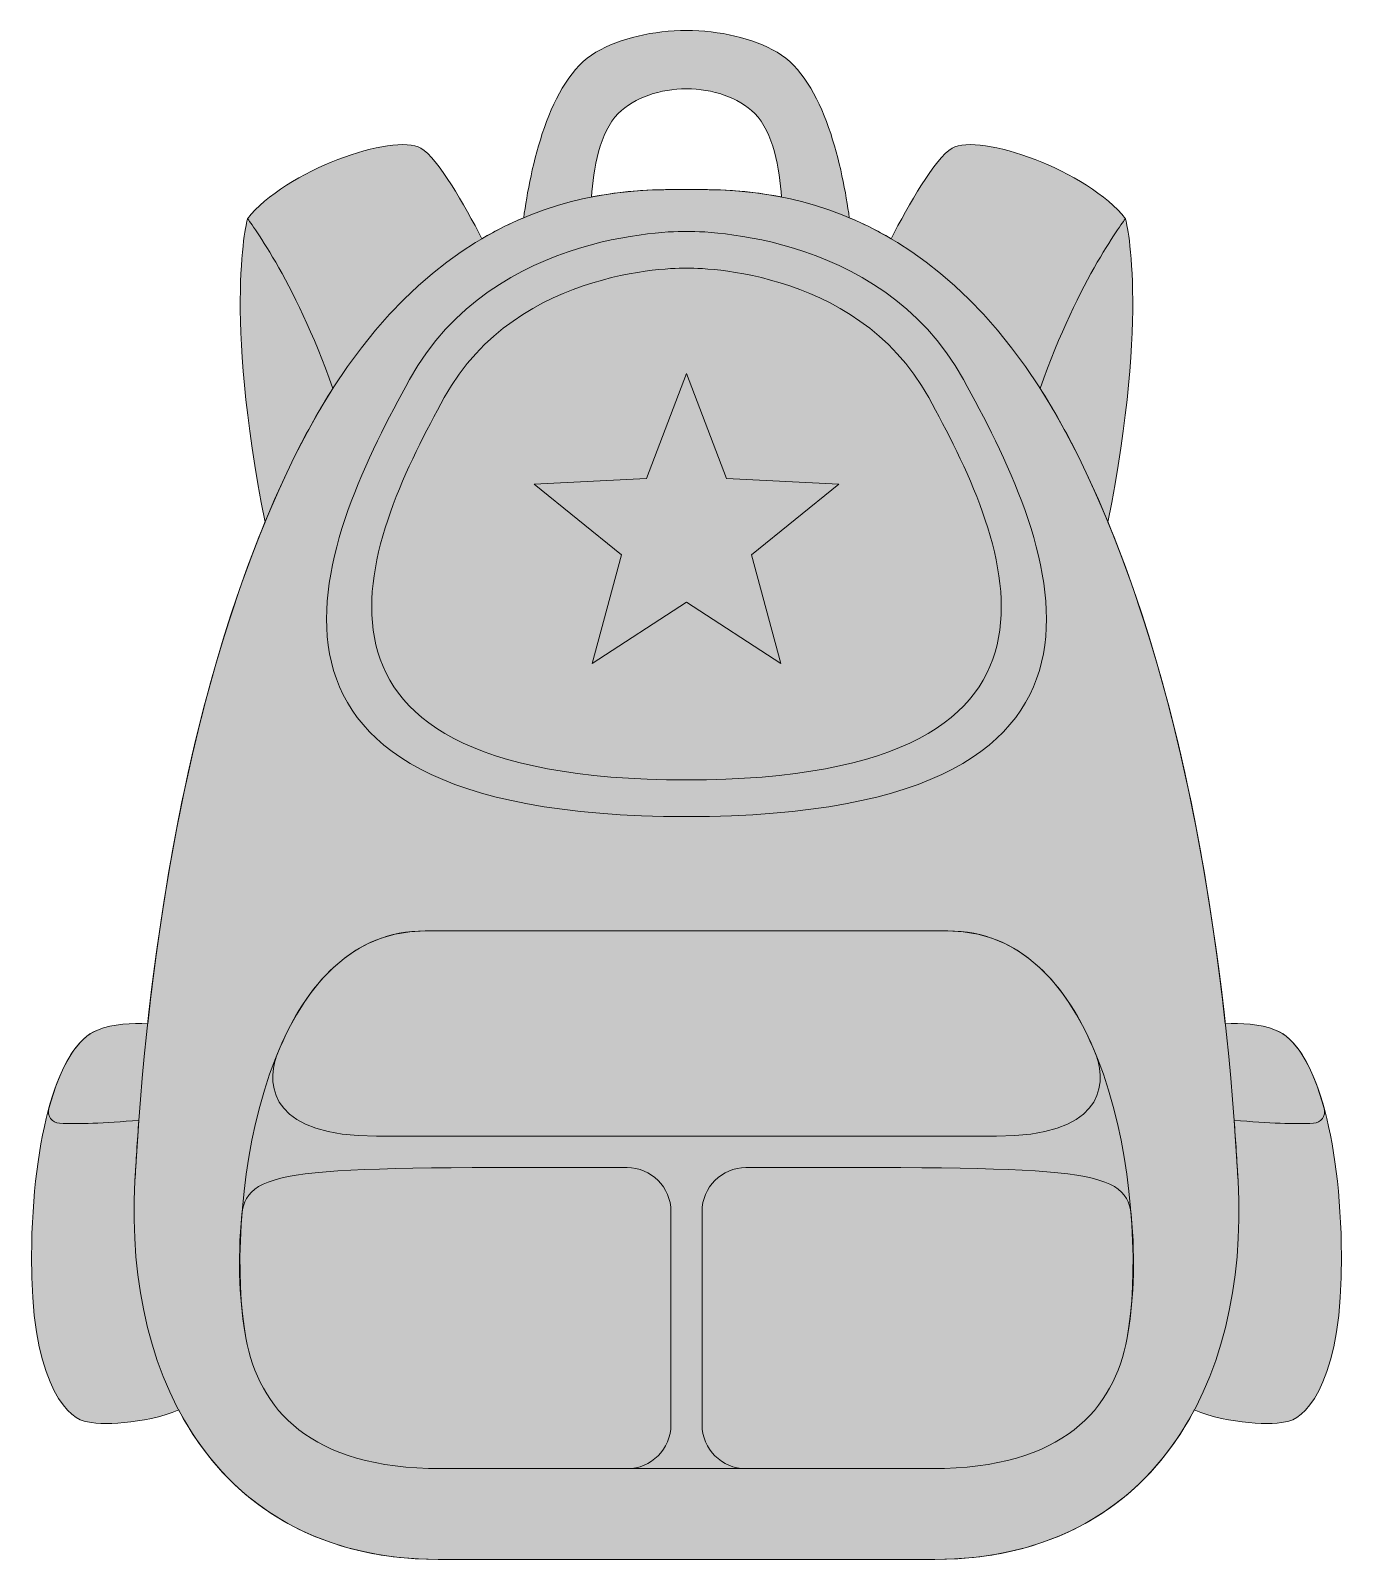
# Model space of a CAD drawing. Header units: inches. Extents: x 0.33 to 3.67, y -3.95 to -0.05.
import ezdxf

# ---------------------------------------------------------------- set-up
doc = ezdxf.new("R2010")
doc.units = ezdxf.units.IN
doc.header["$MEASUREMENT"] = 0
doc.layers.add('Backpack', color=7, linetype='Continuous', lineweight=0)

msp = doc.modelspace()

# ---------------------------------------------------------------- hatches: boundary and pattern name
at = {"layer": 'Backpack', "true_color": 0x9b683a, "transparency": 33554687}
h = msp.add_hatch(color=25, dxfattribs=at)
h.dxf.hatch_style = 2
edge = h.paths.add_edge_path()
edge.add_spline(control_points=[(2, -0.4567), (1.9481, -0.4567), (1.8621, -0.455), (1.7579, -0.4756), (1.7628, -0.4048), (1.7785, -0.31), (1.826, -0.2625), (1.8677, -0.2208), (1.9339, -0.1999), (2, -0.1999), (2.0661, -0.1999), (2.1323, -0.2208), (2.174, -0.2625), (2.2215, -0.31), (2.2372, -0.4048), (2.2421, -0.4756), (2.1379, -0.455), (2.0519, -0.4567), (2, -0.4567)], knot_values=[0, 0, 0, 0, 1, 1, 1, 2, 2, 2, 3, 3, 3, 4, 4, 4, 5, 5, 5, 6, 6, 6, 6], degree=3, periodic=0)
edge = h.paths.add_edge_path()
edge.add_spline(control_points=[(3.5025, -2.6006), (3.4612, -2.5845), (3.4144, -2.582), (3.374, -2.5844), (3.3296, -2.1759), (3.2425, -1.7112), (3.0748, -1.3049), (3.1829, -0.7629), (3.1196, -0.5311), (3.1196, -0.5311), (3.0244, -0.4088), (2.7471, -0.3105), (2.6776, -0.3512), (2.6336, -0.377), (2.5658, -0.497), (2.5218, -0.582), (2.4857, -0.5608), (2.45, -0.5431), (2.4152, -0.5285), (2.3988, -0.4079), (2.3521, -0.1765), (2.2315, -0.1066), (2.1677, -0.0696), (2.0839, -0.0511), (2, -0.0511), (1.9161, -0.0511), (1.8323, -0.0696), (1.7685, -0.1066), (1.6479, -0.1765), (1.6012, -0.4079), (1.5848, -0.5285), (1.55, -0.5431), (1.5143, -0.5608), (1.4782, -0.582), (1.4342, -0.497), (1.3664, -0.377), (1.3224, -0.3512), (1.2529, -0.3105), (0.9756, -0.4088), (0.8804, -0.5311), (0.8804, -0.5311), (0.8171, -0.7629), (0.9252, -1.3049), (0.7575, -1.7112), (0.6704, -2.1759), (0.626, -2.5844), (0.5856, -2.582), (0.5388, -2.5845), (0.4975, -2.6006), (0.3992, -2.639), (0.332, -2.8668), (0.3296, -3.1762), (0.3272, -3.4855), (0.4136, -3.5838), (0.4639, -3.5982), (0.5046, -3.6098), (0.6158, -3.6058), (0.705, -3.5696), (0.8273, -3.8005), (1.0478, -3.9507), (1.3667, -3.9507), (1.3667, -3.9507), (2.6333, -3.9507), (2.6333, -3.9507), (2.9522, -3.9507), (3.1727, -3.8005), (3.295, -3.5696), (3.3842, -3.6058), (3.4954, -3.6098), (3.5361, -3.5982), (3.5864, -3.5838), (3.6728, -3.4855), (3.6704, -3.1762), (3.668, -2.8668), (3.6008, -2.639), (3.5025, -2.6006)], knot_values=[0, 0, 0, 0, 1, 1, 1, 2, 2, 2, 3, 3, 3, 4, 4, 4, 5, 5, 5, 6, 6, 6, 7, 7, 7, 8, 8, 8, 9, 9, 9, 10, 10, 10, 11, 11, 11, 12, 12, 12, 13, 13, 13, 14, 14, 14, 15, 15, 15, 16, 16, 16, 17, 17, 17, 18, 18, 18, 19, 19, 19, 20, 20, 20, 21, 21, 21, 22, 22, 22, 23, 23, 23, 24, 24, 24, 25, 25, 25, 25], degree=3, periodic=0)
at = {"layer": 'Backpack', "true_color": 0xc4884a, "transparency": 33554687}
h = msp.add_hatch(color=23, dxfattribs=at)
h.dxf.hatch_style = 2
edge = h.paths.add_edge_path()
edge.add_spline(control_points=[(2, -0.4567), (1.9481, -0.4567), (1.8621, -0.455), (1.7579, -0.4756), (1.7628, -0.4048), (1.7785, -0.31), (1.826, -0.2625), (1.8677, -0.2208), (1.9339, -0.1999), (2, -0.1999), (2.0661, -0.1999), (2.1323, -0.2208), (2.174, -0.2625), (2.2215, -0.31), (2.2372, -0.4048), (2.2421, -0.4756), (2.1379, -0.455), (2.0519, -0.4567), (2, -0.4567)], knot_values=[0, 0, 0, 0, 1, 1, 1, 2, 2, 2, 3, 3, 3, 4, 4, 4, 5, 5, 5, 6, 6, 6, 6], degree=3, periodic=0)
edge = h.paths.add_edge_path()
edge.add_spline(control_points=[(2, -0.0511), (1.9161, -0.0511), (1.8323, -0.0696), (1.7685, -0.1066), (1.6479, -0.1765), (1.6012, -0.4079), (1.5848, -0.5285), (1.55, -0.5431), (1.5143, -0.5608), (1.4782, -0.582), (1.4342, -0.497), (1.3664, -0.377), (1.3224, -0.3512), (1.2529, -0.3105), (0.9756, -0.4088), (0.8804, -0.5311), (0.8804, -0.5311), (0.9995, -0.6828), (1.0982, -0.9637), (1.0647, -1.0161), (1.032, -1.0739), (1.0006, -1.1376), (0.7828, -1.5797), (0.6767, -2.1186), (0.626, -2.5844), (0.5856, -2.582), (0.5388, -2.5845), (0.4975, -2.6006), (0.4461, -2.6207), (0.4032, -2.6926), (0.3737, -2.8009), (0.3686, -2.8193), (0.3822, -2.8378), (0.4013, -2.8384), (0.4482, -2.8402), (0.5134, -2.8387), (0.6034, -2.8305), (0.5994, -2.8838), (0.5961, -2.9355), (0.5934, -2.9853), (0.5646, -3.5143), (0.823, -3.9507), (1.3667, -3.9507), (1.3667, -3.9507), (2.6333, -3.9507), (2.6333, -3.9507), (3.177, -3.9507), (3.4354, -3.5143), (3.4066, -2.9853), (3.4039, -2.9355), (3.4006, -2.8838), (3.3966, -2.8305), (3.4866, -2.8387), (3.5518, -2.8402), (3.5987, -2.8384), (3.6178, -2.8378), (3.6314, -2.8193), (3.6263, -2.8009), (3.5968, -2.6926), (3.5539, -2.6207), (3.5025, -2.6006), (3.4612, -2.5845), (3.4144, -2.582), (3.374, -2.5844), (3.3233, -2.1186), (3.2172, -1.5797), (2.9994, -1.1376), (2.968, -1.0739), (2.9353, -1.0161), (2.9018, -0.9637), (3.0005, -0.6828), (3.1196, -0.5311), (3.1196, -0.5311), (3.0244, -0.4088), (2.7471, -0.3105), (2.6776, -0.3512), (2.6336, -0.377), (2.5658, -0.497), (2.5218, -0.582), (2.4857, -0.5608), (2.45, -0.5431), (2.4152, -0.5285), (2.3988, -0.4079), (2.3521, -0.1765), (2.2315, -0.1066), (2.1677, -0.0696), (2.0839, -0.0511), (2, -0.0511)], knot_values=[0, 0, 0, 0, 1, 1, 1, 2, 2, 2, 3, 3, 3, 4, 4, 4, 5, 5, 5, 6, 6, 6, 7, 7, 7, 8, 8, 8, 9, 9, 9, 10, 10, 10, 11, 11, 11, 12, 12, 12, 13, 13, 13, 14, 14, 14, 15, 15, 15, 16, 16, 16, 17, 17, 17, 18, 18, 18, 19, 19, 19, 20, 20, 20, 21, 21, 21, 22, 22, 22, 23, 23, 23, 24, 24, 24, 25, 25, 25, 26, 26, 26, 27, 27, 27, 28, 28, 28, 29, 29, 29, 29], degree=3, periodic=0)
at = {"layer": 'Backpack', "true_color": 0x223338, "transparency": 33554687}
h = msp.add_hatch(color=250, dxfattribs=at)
h.dxf.hatch_style = 2
edge = h.paths.add_edge_path()
edge.add_spline(control_points=[(2, -0.4567), (1.838, -0.4567), (1.3444, -0.4398), (1.0006, -1.1376), (0.7164, -1.7144), (0.6222, -2.4563), (0.5934, -2.9853), (0.5646, -3.5143), (0.823, -3.9507), (1.3667, -3.9507), (1.3667, -3.9507), (2.6333, -3.9507), (2.6333, -3.9507), (3.177, -3.9507), (3.4354, -3.5143), (3.4066, -2.9853), (3.3778, -2.4563), (3.2836, -1.7144), (2.9994, -1.1376), (2.6556, -0.4398), (2.162, -0.4567), (2, -0.4567)], knot_values=[0, 0, 0, 0, 1, 1, 1, 2, 2, 2, 3, 3, 3, 4, 4, 4, 5, 5, 5, 6, 6, 6, 7, 7, 7, 7], degree=3, periodic=0)
at = {"layer": 'Backpack', "true_color": 0x9b683a, "transparency": 33554687}
h = msp.add_hatch(color=25, dxfattribs=at)
h.dxf.hatch_style = 2
edge = h.paths.add_edge_path()
edge.add_spline(control_points=[(2.6668, -2.3476), (2.6668, -2.3476), (1.3332, -2.3476), (1.3332, -2.3476), (0.905, -2.3476), (0.821, -3.0847), (0.8764, -3.3859), (0.9096, -3.5662), (1.0383, -3.7192), (1.3728, -3.7192), (1.3728, -3.7192), (2.6272, -3.7192), (2.6272, -3.7192), (2.9617, -3.7192), (3.0904, -3.5662), (3.1236, -3.3859), (3.179, -3.0847), (3.095, -2.3476), (2.6668, -2.3476)], knot_values=[0, 0, 0, 0, 1, 1, 1, 2, 2, 2, 3, 3, 3, 4, 4, 4, 5, 5, 5, 6, 6, 6, 6], degree=3, periodic=0)
edge = h.paths.add_edge_path()
edge.add_spline(control_points=[(1.2937, -0.9411), (1.5073, -0.5517), (2, -0.5634), (2, -0.5634), (2, -0.5634), (2.4927, -0.5517), (2.7063, -0.9411), (2.9142, -1.3201), (3.2774, -2.0559), (2, -2.0559), (0.7226, -2.0559), (1.0858, -1.3201), (1.2937, -0.9411)], knot_values=[0, 0, 0, 0, 1, 1, 1, 2, 2, 2, 3, 3, 3, 4, 4, 4, 4], degree=3, periodic=0)
at = {"layer": 'Backpack', "true_color": 0xc4884a, "transparency": 33554687}
h = msp.add_hatch(color=23, dxfattribs=at)
h.dxf.hatch_style = 2
edge = h.paths.add_edge_path()
edge.add_spline(control_points=[(3.1236, -3.3859), (3.0904, -3.5662), (2.9617, -3.7192), (2.6272, -3.7192), (2.6272, -3.7192), (2.1517, -3.7192), (2.1517, -3.7192), (2.0898, -3.7192), (2.0397, -3.6691), (2.0397, -3.6072), (2.0397, -3.6072), (2.0397, -3.0633), (2.0397, -3.0633), (2.0397, -3.0014), (2.0898, -2.9513), (2.1517, -2.9512), (2.9746, -2.9506), (3.122, -2.9477), (3.134, -3.0702), (3.1459, -3.1916), (3.1386, -3.3047), (3.1236, -3.3859)], knot_values=[0, 0, 0, 0, 1, 1, 1, 2, 2, 2, 3, 3, 3, 4, 4, 4, 5, 5, 5, 6, 6, 6, 7, 7, 7, 7], degree=3, periodic=0)
edge = h.paths.add_edge_path()
edge.add_spline(control_points=[(1.9603, -3.0633), (1.9603, -3.0633), (1.9603, -3.6072), (1.9603, -3.6072), (1.9603, -3.6691), (1.9102, -3.7192), (1.8483, -3.7192), (1.8483, -3.7192), (1.3728, -3.7192), (1.3728, -3.7192), (1.0383, -3.7192), (0.9096, -3.5662), (0.8764, -3.3859), (0.8614, -3.3047), (0.8541, -3.1916), (0.866, -3.0702), (0.878, -2.9477), (1.0254, -2.9506), (1.8483, -2.9512), (1.9102, -2.9513), (1.9603, -3.0014), (1.9603, -3.0633)], knot_values=[0, 0, 0, 0, 1, 1, 1, 2, 2, 2, 3, 3, 3, 4, 4, 4, 5, 5, 5, 6, 6, 6, 7, 7, 7, 7], degree=3, periodic=0)
edge = h.paths.add_edge_path()
edge.add_spline(control_points=[(2.7909, -2.871), (2.7909, -2.871), (1.2091, -2.871), (1.2091, -2.871), (0.9483, -2.871), (0.9245, -2.7502), (0.9555, -2.6642), (0.956, -2.6629), (0.9562, -2.6616), (0.9567, -2.6604), (1.0299, -2.4825), (1.1501, -2.3476), (1.3332, -2.3476), (1.3332, -2.3476), (2.6668, -2.3476), (2.6668, -2.3476), (2.8499, -2.3476), (2.9701, -2.4825), (3.0433, -2.6604), (3.0438, -2.6616), (3.044, -2.6629), (3.0445, -2.6642), (3.0755, -2.7502), (3.0517, -2.871), (2.7909, -2.871)], knot_values=[0, 0, 0, 0, 1, 1, 1, 2, 2, 2, 3, 3, 3, 4, 4, 4, 5, 5, 5, 6, 6, 6, 7, 7, 7, 8, 8, 8, 8], degree=3, periodic=0)
edge = h.paths.add_edge_path()
edge.add_spline(control_points=[(1.8976, -1.1937), (1.8976, -1.1937), (2, -0.9259), (2, -0.9259), (2, -0.9259), (2.1024, -1.1937), (2.1024, -1.1937), (2.1024, -1.1937), (2.3887, -1.2084), (2.3887, -1.2084), (2.3887, -1.2084), (2.1657, -1.3885), (2.1657, -1.3885), (2.1657, -1.3885), (2.2402, -1.6653), (2.2402, -1.6653), (2.2402, -1.6653), (2, -1.5089), (2, -1.5089), (2, -1.5089), (1.7598, -1.6653), (1.7598, -1.6653), (1.7598, -1.6653), (1.8343, -1.3885), (1.8343, -1.3885), (1.8343, -1.3885), (1.6113, -1.2084), (1.6113, -1.2084), (1.6113, -1.2084), (1.8976, -1.1937), (1.8976, -1.1937)], knot_values=[0, 0, 0, 0, 1, 1, 1, 2, 2, 2, 3, 3, 3, 4, 4, 4, 5, 5, 5, 6, 6, 6, 7, 7, 7, 8, 8, 8, 9, 9, 9, 10, 10, 10, 10], degree=3, periodic=0)
edge = h.paths.add_edge_path()
edge.add_spline(control_points=[(2, -1.9624), (3.1172, -1.9624), (2.7996, -1.3188), (2.6178, -0.9874), (2.431, -0.6468), (2, -0.657), (2, -0.657), (2, -0.657), (1.569, -0.6468), (1.3822, -0.9874), (1.2004, -1.3188), (0.8828, -1.9624), (2, -1.9624)], knot_values=[0, 0, 0, 0, 1, 1, 1, 2, 2, 2, 3, 3, 3, 4, 4, 4, 4], degree=3, periodic=0)

# ---------------------------------------------------------------- linework, layer by layer
at = {"layer": 'Backpack'}
for points, knots in [([(3.5025, -2.6006), (3.4612, -2.5845), (3.4144, -2.582), (3.374, -2.5844), (3.3296, -2.1759), (3.2425, -1.7112), (3.0748, -1.3049), (3.1829, -0.7629), (3.1196, -0.5311), (3.1196, -0.5311), (3.0244, -0.4088), (2.7471, -0.3105), (2.6776, -0.3512), (2.6336, -0.377), (2.5658, -0.497), (2.5218, -0.582), (2.4857, -0.5608), (2.45, -0.5431), (2.4152, -0.5285), (2.3988, -0.4079), (2.3521, -0.1765), (2.2315, -0.1066), (2.1677, -0.0696), (2.0839, -0.0511), (2, -0.0511), (1.9161, -0.0511), (1.8323, -0.0696), (1.7685, -0.1066), (1.6479, -0.1765), (1.6012, -0.4079), (1.5848, -0.5285), (1.55, -0.5431), (1.5143, -0.5608), (1.4782, -0.582), (1.4342, -0.497), (1.3664, -0.377), (1.3224, -0.3512), (1.2529, -0.3105), (0.9756, -0.4088), (0.8804, -0.5311), (0.8804, -0.5311), (0.8171, -0.7629), (0.9252, -1.3049), (0.7575, -1.7112), (0.6704, -2.1759), (0.626, -2.5844), (0.5856, -2.582), (0.5388, -2.5845), (0.4975, -2.6006), (0.3992, -2.639), (0.332, -2.8668), (0.3296, -3.1762), (0.3272, -3.4855), (0.4136, -3.5838), (0.4639, -3.5982), (0.5046, -3.6098), (0.6158, -3.6058), (0.705, -3.5696), (0.8273, -3.8005), (1.0478, -3.9507), (1.3667, -3.9507), (1.3667, -3.9507), (2.6333, -3.9507), (2.6333, -3.9507), (2.9522, -3.9507), (3.1727, -3.8005), (3.295, -3.5696), (3.3842, -3.6058), (3.4954, -3.6098), (3.5361, -3.5982), (3.5864, -3.5838), (3.6728, -3.4855), (3.6704, -3.1762), (3.668, -2.8668), (3.6008, -2.639), (3.5025, -2.6006)], [0, 0, 0, 0, 1, 1, 1, 2, 2, 2, 3, 3, 3, 4, 4, 4, 5, 5, 5, 6, 6, 6, 7, 7, 7, 8, 8, 8, 9, 9, 9, 10, 10, 10, 11, 11, 11, 12, 12, 12, 13, 13, 13, 14, 14, 14, 15, 15, 15, 16, 16, 16, 17, 17, 17, 18, 18, 18, 19, 19, 19, 20, 20, 20, 21, 21, 21, 22, 22, 22, 23, 23, 23, 24, 24, 24, 25, 25, 25, 25]), ([(2, -0.0511), (1.9161, -0.0511), (1.8323, -0.0696), (1.7685, -0.1066), (1.6479, -0.1765), (1.6012, -0.4079), (1.5848, -0.5285), (1.55, -0.5431), (1.5143, -0.5608), (1.4782, -0.582), (1.4342, -0.497), (1.3664, -0.377), (1.3224, -0.3512), (1.2529, -0.3105), (0.9756, -0.4088), (0.8804, -0.5311), (0.8804, -0.5311), (0.9995, -0.6828), (1.0982, -0.9637), (1.0647, -1.0161), (1.032, -1.0739), (1.0006, -1.1376), (0.7828, -1.5797), (0.6767, -2.1186), (0.626, -2.5844), (0.5856, -2.582), (0.5388, -2.5845), (0.4975, -2.6006), (0.4461, -2.6207), (0.4032, -2.6926), (0.3737, -2.8009), (0.3686, -2.8193), (0.3822, -2.8378), (0.4013, -2.8384), (0.4482, -2.8402), (0.5134, -2.8387), (0.6034, -2.8305), (0.5994, -2.8838), (0.5961, -2.9355), (0.5934, -2.9853), (0.5646, -3.5143), (0.823, -3.9507), (1.3667, -3.9507), (1.3667, -3.9507), (2.6333, -3.9507), (2.6333, -3.9507), (3.177, -3.9507), (3.4354, -3.5143), (3.4066, -2.9853), (3.4039, -2.9355), (3.4006, -2.8838), (3.3966, -2.8305), (3.4866, -2.8387), (3.5518, -2.8402), (3.5987, -2.8384), (3.6178, -2.8378), (3.6314, -2.8193), (3.6263, -2.8009), (3.5968, -2.6926), (3.5539, -2.6207), (3.5025, -2.6006), (3.4612, -2.5845), (3.4144, -2.582), (3.374, -2.5844), (3.3233, -2.1186), (3.2172, -1.5797), (2.9994, -1.1376), (2.968, -1.0739), (2.9353, -1.0161), (2.9018, -0.9637), (3.0005, -0.6828), (3.1196, -0.5311), (3.1196, -0.5311), (3.0244, -0.4088), (2.7471, -0.3105), (2.6776, -0.3512), (2.6336, -0.377), (2.5658, -0.497), (2.5218, -0.582), (2.4857, -0.5608), (2.45, -0.5431), (2.4152, -0.5285), (2.3988, -0.4079), (2.3521, -0.1765), (2.2315, -0.1066), (2.1677, -0.0696), (2.0839, -0.0511), (2, -0.0511)], [0, 0, 0, 0, 1, 1, 1, 2, 2, 2, 3, 3, 3, 4, 4, 4, 5, 5, 5, 6, 6, 6, 7, 7, 7, 8, 8, 8, 9, 9, 9, 10, 10, 10, 11, 11, 11, 12, 12, 12, 13, 13, 13, 14, 14, 14, 15, 15, 15, 16, 16, 16, 17, 17, 17, 18, 18, 18, 19, 19, 19, 20, 20, 20, 21, 21, 21, 22, 22, 22, 23, 23, 23, 24, 24, 24, 25, 25, 25, 26, 26, 26, 27, 27, 27, 28, 28, 28, 29, 29, 29, 29]), ([(2, -0.4567), (1.9481, -0.4567), (1.8621, -0.455), (1.7579, -0.4756), (1.7628, -0.4048), (1.7785, -0.31), (1.826, -0.2625), (1.8677, -0.2208), (1.9339, -0.1999), (2, -0.1999), (2.0661, -0.1999), (2.1323, -0.2208), (2.174, -0.2625), (2.2215, -0.31), (2.2372, -0.4048), (2.2421, -0.4756), (2.1379, -0.455), (2.0519, -0.4567), (2, -0.4567)], [0, 0, 0, 0, 1, 1, 1, 2, 2, 2, 3, 3, 3, 4, 4, 4, 5, 5, 5, 6, 6, 6, 6]), ([(2, -0.4567), (1.9481, -0.4567), (1.8621, -0.455), (1.7579, -0.4756), (1.7628, -0.4048), (1.7785, -0.31), (1.826, -0.2625), (1.8677, -0.2208), (1.9339, -0.1999), (2, -0.1999), (2.0661, -0.1999), (2.1323, -0.2208), (2.174, -0.2625), (2.2215, -0.31), (2.2372, -0.4048), (2.2421, -0.4756), (2.1379, -0.455), (2.0519, -0.4567), (2, -0.4567)], [0, 0, 0, 0, 1, 1, 1, 2, 2, 2, 3, 3, 3, 4, 4, 4, 5, 5, 5, 6, 6, 6, 6]), ([(2, -0.4567), (1.838, -0.4567), (1.3444, -0.4398), (1.0006, -1.1376), (0.7164, -1.7144), (0.6222, -2.4563), (0.5934, -2.9853), (0.5646, -3.5143), (0.823, -3.9507), (1.3667, -3.9507), (1.3667, -3.9507), (2.6333, -3.9507), (2.6333, -3.9507), (3.177, -3.9507), (3.4354, -3.5143), (3.4066, -2.9853), (3.3778, -2.4563), (3.2836, -1.7144), (2.9994, -1.1376), (2.6556, -0.4398), (2.162, -0.4567), (2, -0.4567)], [0, 0, 0, 0, 1, 1, 1, 2, 2, 2, 3, 3, 3, 4, 4, 4, 5, 5, 5, 6, 6, 6, 7, 7, 7, 7]), ([(1.2937, -0.9411), (1.5073, -0.5517), (2, -0.5634), (2, -0.5634), (2, -0.5634), (2.4927, -0.5517), (2.7063, -0.9411), (2.9142, -1.3201), (3.2774, -2.0559), (2, -2.0559), (0.7226, -2.0559), (1.0858, -1.3201), (1.2937, -0.9411)], [0, 0, 0, 0, 1, 1, 1, 2, 2, 2, 3, 3, 3, 4, 4, 4, 4]), ([(2, -1.9624), (3.1172, -1.9624), (2.7996, -1.3188), (2.6178, -0.9874), (2.431, -0.6468), (2, -0.657), (2, -0.657), (2, -0.657), (1.569, -0.6468), (1.3822, -0.9874), (1.2004, -1.3188), (0.8828, -1.9624), (2, -1.9624)], [0, 0, 0, 0, 1, 1, 1, 2, 2, 2, 3, 3, 3, 4, 4, 4, 4]), ([(1.8976, -1.1937), (1.8976, -1.1937), (2, -0.9259), (2, -0.9259), (2, -0.9259), (2.1024, -1.1937), (2.1024, -1.1937), (2.1024, -1.1937), (2.3887, -1.2084), (2.3887, -1.2084), (2.3887, -1.2084), (2.1657, -1.3885), (2.1657, -1.3885), (2.1657, -1.3885), (2.2402, -1.6653), (2.2402, -1.6653), (2.2402, -1.6653), (2, -1.5089), (2, -1.5089), (2, -1.5089), (1.7598, -1.6653), (1.7598, -1.6653), (1.7598, -1.6653), (1.8343, -1.3885), (1.8343, -1.3885), (1.8343, -1.3885), (1.6113, -1.2084), (1.6113, -1.2084), (1.6113, -1.2084), (1.8976, -1.1937), (1.8976, -1.1937)], [0, 0, 0, 0, 1, 1, 1, 2, 2, 2, 3, 3, 3, 4, 4, 4, 5, 5, 5, 6, 6, 6, 7, 7, 7, 8, 8, 8, 9, 9, 9, 10, 10, 10, 10]), ([(2.6668, -2.3476), (2.6668, -2.3476), (1.3332, -2.3476), (1.3332, -2.3476), (0.905, -2.3476), (0.821, -3.0847), (0.8764, -3.3859), (0.9096, -3.5662), (1.0383, -3.7192), (1.3728, -3.7192), (1.3728, -3.7192), (2.6272, -3.7192), (2.6272, -3.7192), (2.9617, -3.7192), (3.0904, -3.5662), (3.1236, -3.3859), (3.179, -3.0847), (3.095, -2.3476), (2.6668, -2.3476)], [0, 0, 0, 0, 1, 1, 1, 2, 2, 2, 3, 3, 3, 4, 4, 4, 5, 5, 5, 6, 6, 6, 6]), ([(2.7909, -2.871), (2.7909, -2.871), (1.2091, -2.871), (1.2091, -2.871), (0.9483, -2.871), (0.9245, -2.7502), (0.9555, -2.6642), (0.956, -2.6629), (0.9562, -2.6616), (0.9567, -2.6604), (1.0299, -2.4825), (1.1501, -2.3476), (1.3332, -2.3476), (1.3332, -2.3476), (2.6668, -2.3476), (2.6668, -2.3476), (2.8499, -2.3476), (2.9701, -2.4825), (3.0433, -2.6604), (3.0438, -2.6616), (3.044, -2.6629), (3.0445, -2.6642), (3.0755, -2.7502), (3.0517, -2.871), (2.7909, -2.871)], [0, 0, 0, 0, 1, 1, 1, 2, 2, 2, 3, 3, 3, 4, 4, 4, 5, 5, 5, 6, 6, 6, 7, 7, 7, 8, 8, 8, 8]), ([(1.9603, -3.0633), (1.9603, -3.0633), (1.9603, -3.6072), (1.9603, -3.6072), (1.9603, -3.6691), (1.9102, -3.7192), (1.8483, -3.7192), (1.8483, -3.7192), (1.3728, -3.7192), (1.3728, -3.7192), (1.0383, -3.7192), (0.9096, -3.5662), (0.8764, -3.3859), (0.8614, -3.3047), (0.8541, -3.1916), (0.866, -3.0702), (0.878, -2.9477), (1.0254, -2.9506), (1.8483, -2.9512), (1.9102, -2.9513), (1.9603, -3.0014), (1.9603, -3.0633)], [0, 0, 0, 0, 1, 1, 1, 2, 2, 2, 3, 3, 3, 4, 4, 4, 5, 5, 5, 6, 6, 6, 7, 7, 7, 7]), ([(3.1236, -3.3859), (3.0904, -3.5662), (2.9617, -3.7192), (2.6272, -3.7192), (2.6272, -3.7192), (2.1517, -3.7192), (2.1517, -3.7192), (2.0898, -3.7192), (2.0397, -3.6691), (2.0397, -3.6072), (2.0397, -3.6072), (2.0397, -3.0633), (2.0397, -3.0633), (2.0397, -3.0014), (2.0898, -2.9513), (2.1517, -2.9512), (2.9746, -2.9506), (3.122, -2.9477), (3.134, -3.0702), (3.1459, -3.1916), (3.1386, -3.3047), (3.1236, -3.3859)], [0, 0, 0, 0, 1, 1, 1, 2, 2, 2, 3, 3, 3, 4, 4, 4, 5, 5, 5, 6, 6, 6, 7, 7, 7, 7])]:
    msp.add_open_spline(points, degree=3, knots=knots, dxfattribs=at)

doc.saveas('drawing.dxf')
